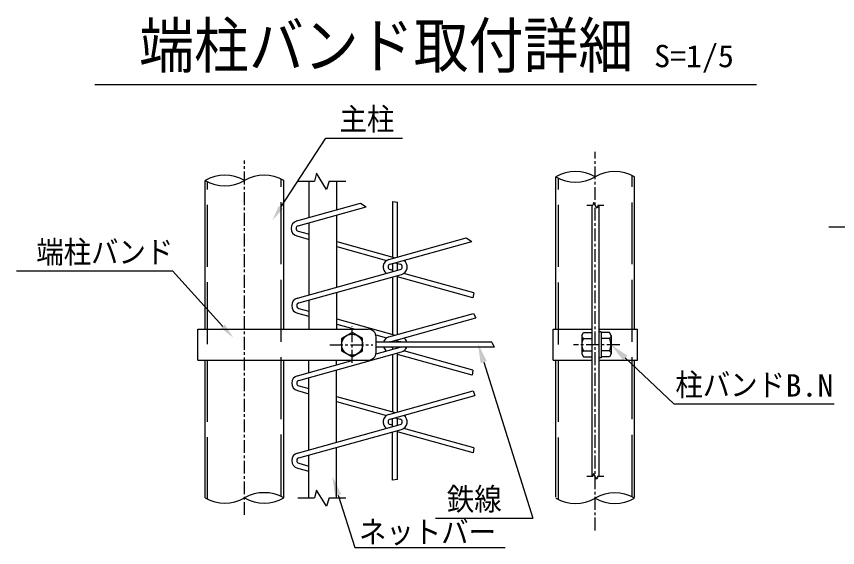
# Model space of a CAD drawing. Units: millimetres, scale not verified, with parts at other scales. Extents: x -4425 to 4425, y -3150 to 3150.
# Drawn here: x 759 to 2350, y 249 to 1278 of the extents above; entities that cross this region are included whole.
import ezdxf
from ezdxf.enums import TextEntityAlignment as Align

# ---------------------------------------------------------------- set-up
doc = ezdxf.new("R2010")
doc.units = ezdxf.units.MM
doc.header["$LTSCALE"] = 20
doc.linetypes.add('DASHED', pattern=[7.5, 6, -1.5])
doc.linetypes.add('USER1', pattern=[2, 1.25, -0.25, 0.25, -0.25])
for name, color, linetype, lineweight in [('0-0_KOUZOU', 7, 'Continuous', 25), ('0-2_SUNPOU', 1, 'Continuous', 25), ('0-4_BUHIN', 7, 'Continuous', 25), ('0-5_BOLT', 3, 'Continuous', 25), ('0-7_AMI', 3, 'Continuous', 25)]:
    doc.layers.add(name, color=color, linetype=linetype, lineweight=lineweight)
doc.styles.add('ＭＳ ゴシック', font='')
doc.styles.get('ＭＳ ゴシック').set_extended_font_data('MS Gothic')

msp = doc.modelspace()

# ---------------------------------------------------------------- linework, layer by layer
at = {"layer": '0-0_KOUZOU', "color": 1, "linetype": 'USER1'}
for p, q in [((1880.59, 282.37), (1880.59, 1015.39)), ((1200.84, 312.48), (1200.84, 998.76)), ((1409.41, 606.88), (1409.41, 677.12))]:
    msp.add_line(p, q, dxfattribs=at)
at = {"layer": '0-0_KOUZOU'}
for p, q in [((1124.64, 672.15), (1124.64, 960.11)), ((1277.04, 672.15), (1277.04, 960.11)), ((1304.26, 958.84), (1336.76, 958.84)), ((1325.32, 958.84), (1325.32, 888.22)), ((1365.25, 958.84), (1397.49, 958.84)), ((1379.27, 958.84), (1379.28, 903.2)), ((1804.39, 672.15), (1804.39, 967.33)), ((1956.79, 672.15), (1956.79, 967.33)), ((1379.28, 893.24), (1379.28, 753.23)), ((1325.32, 878.25), (1325.32, 738.24)), ((1379.28, 743.26), (1379.28, 672.15)), ((1325.32, 728.28), (1325.32, 672.15)), ((1124.64, 345.45), (1124.64, 612.15)), ((1277.04, 345.45), (1277.04, 612.15)), ((1325.32, 588.24), (1325.32, 612.15)), ((1379.28, 603.23), (1379.28, 612.14)), ((1804.39, 347.04), (1804.39, 612.15)), ((1956.79, 347.04), (1956.79, 612.15)), ((1379.28, 453.23), (1379.28, 593.26)), ((1325.32, 438.24), (1325.32, 578.28)), ((1379.28, 345.45), (1379.28, 443.26)), ((1325.32, 345.45), (1325.32, 428.28)), ((1304.26, 345.45), (1336.76, 345.45)), ((1365.25, 345.45), (1397.49, 345.45))]:
    msp.add_line(p, q, dxfattribs=at)
at = {"layer": '0-0_KOUZOU', "color": 3, "linetype": 'DASHED'}
for p, q in [((1129.44, 342.9), (1129.44, 957.56)), ((1272.24, 348), (1272.24, 962.66)), ((1809.19, 342.66), (1809.19, 964.78)), ((1951.99, 347.76), (1951.99, 969.88))]:
    msp.add_line(p, q, dxfattribs=at)
at = {"layer": '0-0_KOUZOU', "color": 3}
for p, q in [((1864.27, 912.14), (1875.88, 912.14)), ((1886.05, 912.14), (1897.57, 912.14)), ((1864.05, 387.56), (1875.66, 387.56)), ((1885.84, 387.56), (1897.35, 387.56))]:
    msp.add_line(p, q, dxfattribs=at)
at = {"layer": '0-0_KOUZOU'}
for points in [[(1365.25, 958.84), (1359.85, 942.89), (1340.62, 973.96), (1336.76, 958.84)], [(1365.25, 345.45), (1359.85, 329.5), (1340.62, 360.56), (1336.76, 345.45)]]:
    msp.add_lwpolyline(points, dxfattribs=at)
at = {"layer": '0-0_KOUZOU', "color": 3}
for points in [[(1886.05, 912.14), (1884.12, 906.44), (1877.25, 917.54), (1875.88, 912.14)], [(1885.84, 387.56), (1883.91, 381.87), (1877.04, 392.96), (1875.66, 387.56)]]:
    msp.add_lwpolyline(points, dxfattribs=at)
at = {"layer": '0-0_KOUZOU'}
for centre, start, end in [((1842.49, 901.34), 60, 120), ((1918.69, 901.34), 60, 120), ((1162.74, 894.12), 60, 120), ((1162.74, 1026.1), 240, 300), ((1238.94, 894.12), 60, 120), ((1842.49, 1033.32), 240, 300), ((1238.94, 279.46), 60, 120), ((1918.69, 279.22), 60, 120), ((1162.74, 411.44), 240, 300), ((1238.94, 411.44), 240, 300), ((1842.49, 411.2), 240, 300), ((1918.69, 411.2), 240, 300)]:
    msp.add_arc(centre, 76.2, start, end, dxfattribs=at)
at = {"layer": '0-2_SUNPOU'}
for p, q in [((910.68, 1146.14), (2193.06, 1146.14)), ((1271.44, 908.13), (1358.61, 1042.06)), ((1358.61, 1042.06), (1507.16, 1042.06)), ((2333.22, 870.14), (2588.46, 870.14)), ((758.9, 784.87), (1061.43, 784.87)), ((1159.09, 677.59), (1061.43, 784.87)), ((1664.46, 608.42), (1759.5, 306.44)), ((1938.66, 616.46), (2032.95, 527.79)), ((2032.95, 527.79), (2343.88, 527.79)), ((1382.47, 351.04), (1414.47, 249.38)), ((1571.23, 306.44), (1759.5, 306.44)), ((1414.47, 249.38), (1706.12, 249.38))]:
    msp.add_line(p, q, dxfattribs=at)
for points in [[(1275.63, 905.41), (1255.08, 882.99), (1267.25, 910.86)], [(1162.79, 680.95), (1179.29, 655.4), (1155.4, 674.22)], [(1658.5, 606.55), (1653.21, 644.19), (1670.43, 610.3)], [(1942.94, 621.01), (1911.34, 642.15), (1934.38, 611.9)], [(1376.51, 349.16), (1371.21, 386.81), (1388.43, 352.92)]]:
    msp.add_solid(points, dxfattribs=at)
at = {"layer": '0-4_BUHIN', "color": 3}
for p, q in [((1873.84, 912.14), (1873.84, 387.56)), ((1887.34, 912.14), (1887.34, 387.56))]:
    msp.add_line(p, q, dxfattribs=at)
at = {"layer": '0-4_BUHIN'}
for p, q in [((1110.27, 672.15), (1440.78, 672.15)), ((1110.27, 612.15), (1110.27, 672.15)), ((1887.34, 672.15), (1962.33, 672.15)), ((1962.33, 612.15), (1962.33, 672.15)), ((1455.78, 627.15), (1455.78, 657.15)), ((1110.27, 612.15), (1440.78, 612.15)), ((1798.85, 612.15), (1873.84, 612.15)), ((1887.34, 612.15), (1962.33, 612.15))]:
    msp.add_line(p, q, dxfattribs=at)
at = {"layer": '0-4_BUHIN', "color": 1, "linetype": 'USER1'}
msp.add_line((1366.21, 642.15), (1449.33, 642.15), dxfattribs=at)
at = {"layer": '0-4_BUHIN'}
msp.add_lwpolyline([(1798.85, 612.15), (1798.85, 672.15), (1873.84, 672.15)], dxfattribs=at)
for centre, start, end in [((1440.78, 657.15), 0, 90), ((1440.78, 627.15), 270, 0)]:
    msp.add_arc(centre, 15, start, end, dxfattribs=at)
at = {"layer": '0-5_BOLT'}
for p, q in [((1854.64, 659.79), (1858.04, 665.67)), ((1854.64, 659.79), (1854.64, 624.51)), ((1858.04, 665.67), (1873.84, 665.67)), ((1858.04, 654.15), (1873.84, 654.15)), ((1892.14, 667.35), (1887.34, 667.35)), ((1887.34, 667.35), (1887.34, 616.95)), ((1892.14, 667.35), (1892.14, 616.95)), ((1907.95, 654.15), (1892.14, 654.15)), ((1911.34, 659.79), (1911.34, 624.51)), ((1854.64, 624.51), (1858.04, 618.63)), ((1858.04, 630.15), (1873.84, 630.15)), ((1907.95, 630.15), (1892.14, 630.15)), ((1858.04, 618.63), (1873.84, 618.63)), ((1892.14, 616.95), (1887.34, 616.95))]:
    msp.add_line(p, q, dxfattribs=at)
at = {"layer": '0-5_BOLT', "color": 1, "linetype": 'USER1'}
msp.add_line((1928, 642.15), (1838.7, 642.15), dxfattribs=at)
at = {"layer": '0-5_BOLT'}
msp.add_lwpolyline([(1409.41, 618.63), (1429.77, 630.39), (1429.77, 653.91), (1409.41, 665.67), (1389.04, 653.91), (1389.04, 630.39)], close=True, dxfattribs=at)
for points in [[(1911.34, 659.79), (1907.95, 665.67), (1892.14, 665.67)], [(1911.34, 624.51), (1907.95, 618.63), (1892.14, 618.63)]]:
    msp.add_lwpolyline(points, dxfattribs=at)
msp.add_circle((1409.41, 642.15), 20.4, dxfattribs=at)
for centre, radius, start, end in [((1860.52, 659.48), 5.88, 177.032, 245.05701), ((1877.55, 642.15), 22.91, 148.40741, 211.59259), ((1905.47, 659.48), 5.88, 294.94299, 2.968), ((1888.44, 642.15), 22.91, 328.40741, 31.59259), ((1860.52, 624.81), 5.88, 114.94299, 182.968), ((1860.52, 624.81), 5.88, 177.032, 182.968), ((1905.47, 624.81), 5.88, 357.032, 65.05701)]:
    msp.add_arc(centre, radius, start, end, dxfattribs=at)
at = {"layer": '0-7_AMI'}
for p, q in [((1302.1, 881.77), (1425.93, 916.16)), ((1304.67, 872.52), (1436.95, 909.26)), ((1425.93, 916.16), (1436.95, 909.26)), ((1488.04, 811.94), (1488.04, 919.1)), ((1488.04, 919.1), (1497.64, 917.77)), ((1497.64, 811.94), (1497.64, 917.77)), ((1304.67, 862.11), (1324.16, 856.69)), ((1302.1, 852.86), (1324.16, 846.73)), ((1480.42, 807.16), (1630.55, 848.86)), ((1630.55, 848.86), (1641.57, 841.96)), ((1379.52, 842.09), (1492.84, 810.61)), ((1379.52, 832.12), (1476.23, 805.26)), ((1482.99, 797.91), (1641.57, 841.96)), ((1488.04, 783.44), (1488.04, 799.31)), ((1492.84, 800.65), (1502.68, 797.91)), ((1497.64, 786.1), (1497.64, 799.31)), ((1303.44, 732.16), (1502.68, 787.51)), ((1488.04, 786.1), (1482.99, 787.51)), ((1645.05, 742.49), (1509.45, 780.16)), ((1306.01, 722.91), (1505.25, 778.26)), ((1488.04, 661.94), (1488.04, 773.47)), ((1497.64, 661.94), (1497.64, 776.14)), ((1643.16, 733.05), (1497.64, 773.47)), ((1645.05, 742.49), (1643.16, 733.05)), ((1303.44, 703.26), (1325.32, 697.18)), ((1306.01, 712.51), (1325.32, 707.14)), ((1480.42, 657.16), (1644.81, 702.82)), ((1644.81, 702.82), (1648.93, 694.01)), ((1379.52, 692.09), (1492.84, 660.61)), ((1482.99, 647.91), (1648.93, 694.01)), ((1379.52, 682.13), (1415.44, 672.15)), ((1455.51, 661.02), (1476.23, 655.26)), ((1680.08, 646.95), (1455.78, 646.95)), ((1455.78, 624.48), (1502.68, 637.51)), ((1684.57, 637.35), (1455.78, 637.35)), ((1488.04, 636.1), (1482.99, 637.51)), ((1488.04, 646.95), (1488.04, 649.31)), ((1488.04, 633.44), (1488.04, 637.35)), ((1492.84, 650.65), (1502.68, 647.91)), ((1497.64, 646.95), (1497.64, 649.31)), ((1497.64, 636.1), (1497.64, 637.35)), ((1680.08, 646.95), (1684.57, 637.35)), ((1306.01, 572.91), (1505.25, 628.26)), ((1488.04, 511.94), (1488.04, 623.47)), ((1497.64, 511.94), (1497.64, 626.14)), ((1641.94, 583.39), (1497.64, 623.47)), ((1643.28, 592.98), (1509.45, 630.16)), ((1303.44, 582.16), (1411.38, 612.15)), ((1643.28, 592.98), (1641.94, 583.39)), ((1306.01, 562.51), (1325.55, 557.08)), ((1303.44, 553.26), (1325.55, 547.11)), ((1379.51, 542.09), (1492.84, 510.61)), ((1480.42, 507.16), (1644.13, 552.64)), ((1482.99, 497.91), (1647.46, 543.6)), ((1644.13, 552.64), (1647.46, 543.6)), ((1379.51, 532.13), (1476.23, 505.26)), ((1488.03, 483.44), (1488.03, 499.31)), ((1492.83, 500.65), (1502.68, 497.91)), ((1497.63, 486.1), (1497.63, 499.31)), ((1303.44, 432.16), (1502.68, 487.51)), ((1306.01, 422.91), (1505.25, 478.26)), ((1488.03, 486.1), (1482.99, 487.51)), ((1645.17, 442.46), (1509.45, 480.16)), ((1488.03, 379.98), (1488.03, 473.47)), ((1497.63, 381.13), (1497.63, 476.14)), ((1643.92, 432.84), (1497.63, 473.47)), ((1645.17, 442.46), (1643.92, 432.84)), ((1303.44, 403.26), (1325.55, 397.12)), ((1306.01, 412.51), (1325.55, 407.08)), ((1497.63, 381.13), (1488.03, 379.98))]:
    msp.add_line(p, q, dxfattribs=at)
for centre, radius, start, end in [((1306.11, 867.31), 15, 105.52411, 254.47589), ((1306.11, 867.31), 5.4, 105.52411, 254.47589), ((1484.44, 792.71), 15, 105.52411, 236.80577), ((1484.44, 792.71), 5.4, 105.52411, 254.47589), ((1501.24, 792.71), 5.4, 285.52411, 74.47589), ((1501.24, 792.71), 15, 285.52411, 56.80577), ((1307.46, 717.71), 15, 105.52411, 254.47589), ((1307.46, 717.71), 5.4, 105.52411, 254.47589), ((1484.44, 642.71), 15, 105.52411, 163.59634), ((1501.24, 642.71), 15, 16.40366, 56.80577), ((1484.44, 642.71), 15, 200.95271, 236.80577), ((1484.44, 642.71), 5.4, 105.52411, 128.32998), ((1501.24, 642.71), 5.4, 51.67002, 74.47589), ((1501.24, 642.71), 15, 285.52411, 339.04729), ((1307.46, 567.71), 15, 105.52411, 254.47589), ((1307.46, 567.71), 5.4, 105.52411, 254.47589), ((1484.43, 492.71), 15, 105.52411, 236.80577), ((1484.43, 492.71), 5.4, 105.52411, 254.47589), ((1501.23, 492.71), 5.4, 285.52411, 74.47589), ((1501.23, 492.71), 15, 285.52411, 56.80577), ((1307.46, 417.71), 15, 105.52411, 254.47589), ((1307.46, 417.71), 5.4, 105.52411, 254.47589)]:
    msp.add_arc(centre, radius, start, end, dxfattribs=at)

# ---------------------------------------------------------------- texts
at = {"layer": '0-0_KOUZOU', "style": 'ＭＳ ゴシック', "width": 0.9}
msp.add_text('端柱バンド取付詳細', height=86.66, dxfattribs=at).set_placement((996.71, 1152.15), align=Align.BOTTOM_LEFT)
at = {"layer": '0-2_SUNPOU', "color": 3, "style": 'ＭＳ ゴシック'}
for s, width, p in [('S=1/5', 1.05, (1994.8, 1166.35)), ('主柱', 0.9, (1385.12, 1044.23)), ('端柱バンド', 0.9, (797.4, 787.04)), ('柱バンド', 0.9, (2035.94, 529.96)), ('B.N', 1.05, (2249.4, 528.73)), ('鉄線', 0.9, (1593.08, 308.61)), ('ネットバー', 0.9, (1422.75, 244.93))]:
    msp.add_text(s, height=43.26, dxfattribs=dict(at, width=width)).set_placement(p, align=Align.BOTTOM_LEFT)

doc.saveas('drawing.dxf')
